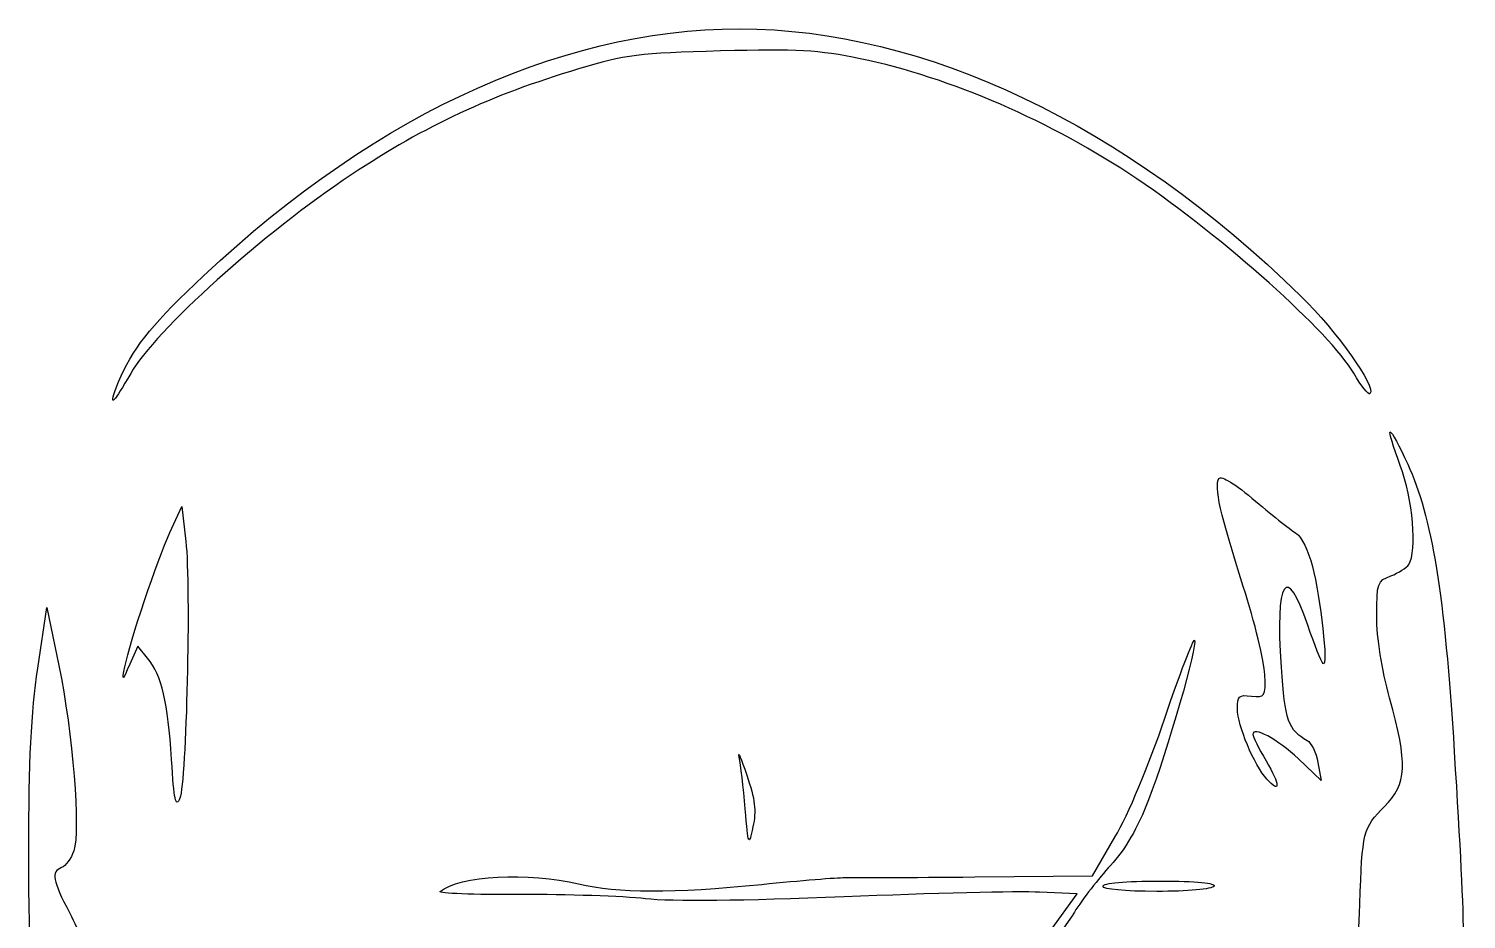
# Model space of a CAD drawing. Extents: x 4 to 89, y 4 to 131.
# Drawn here: x 9.5 to 83.2, y 85.5 to 131.1 of the extents above; entities that cross this region are included whole.
import ezdxf

# ---------------------------------------------------------------- set-up
doc = ezdxf.new("R2010")
doc.units = 0
doc.layers.get('0').update_dxf_attribs({"linetype": 'CONTINUOUS'})

msp = doc.modelspace()

# ---------------------------------------------------------------- linework, layer by layer
at = {"color": 7}
for points in [[(14.010522, 112.707972)], [(16.84671, 93.681764)], [(72.940762, 92.677932)], [(46.23162, 91.153443)], [(64.549364, 87.184693)]]:
    msp.add_lwpolyline(points, close=True, dxfattribs=at)
for points in [[(16.76725, 105.308651), (17.378782, 106.631568), (17.578942, 104.848708)], [(9.993388, 98.357026), (10.453517, 101.459564), (11.071864, 98.489318)], [(15.621142, 98.867743), (15.124849, 99.480637), (14.71266, 98.558186)], [(75.558957, 93.527017), (75.730793, 92.608651), (74.571849, 93.704722)], [(57.994463, 87.663041), (64.007267, 87.71386), (65.166499, 89.694173)], [(61.8539, 84.88448), (63.226212, 86.787818), (61.308102, 86.880816)]]:
    msp.add_lwpolyline(points, dxfattribs=at)
for points in [[(17.632398, 117.635968), (26.65748, 126.423221), (36.482457, 131.097146), (45.94324, 131.103966)], [(45.94324, 131.103966), (55.386621, 131.110774), (65.711149, 126.195923), (74.671867, 117.4281)], [(44.970197, 129.972753), (40.796374, 129.860168), (40.079197, 129.769574), (37.694156, 129.053646)], [(52.113947, 129.575245), (49.986044, 130.017499), (48.890021, 130.078486), (44.970197, 129.972753)], [(37.694156, 129.053646), (33.148834, 127.689256), (29.890273, 126.170966), (26.05249, 123.629338)], [(66.287655, 123.419834), (61.928346, 126.360784), (56.740933, 128.613593), (52.113947, 129.575245)], [(26.05249, 123.629338), (21.591382, 120.674905), (15.972992, 115.616268), (14.754195, 113.456676)], [(77.396359, 113.461778), (76.17355, 115.548343), (70.753362, 120.407104), (66.287655, 123.419834)], [(14.010522, 112.707972), (14.665985, 114.43197), (15.481947, 115.542185), (17.632398, 117.635968)], [(74.671867, 117.4281), (76.546064, 115.594246), (78.562584, 112.751384), (78.227132, 112.415932)], [(14.754195, 113.456676), (13.905297, 111.952511), (13.61043, 111.655649), (14.010522, 112.707972)], [(78.227132, 112.415932), (78.15158, 112.340381), (77.777732, 112.811012), (77.396359, 113.461778)], [(79.774762, 108.742195), (79.417481, 109.691402), (79.185611, 110.468026), (79.259496, 110.468026)], [(79.259496, 110.468026), (79.333381, 110.468026), (79.737606, 109.723885), (80.157775, 108.814382)], [(70.493226, 108.071788), (70.599567, 108.243849), (71.339101, 107.786977), (72.370241, 106.912201)], [(80.216491, 103.671558), (80.651472, 104.355649), (80.418276, 107.032539), (79.774762, 108.742195)], [(80.157775, 108.814382), (81.404627, 106.115416), (82.045199, 102.153479), (82.542658, 94.06386)], [(71.739765, 102.535699), (70.551585, 106.255283), (70.23621, 107.655924), (70.493226, 108.071788)], [(72.370241, 106.912201), (73.306085, 106.118268), (74.255847, 105.365674), (74.480825, 105.23977)], [(14.455747, 98.429485), (14.707377, 99.715786), (16.106012, 103.878208), (16.76725, 105.308651)], [(17.578942, 104.848708), (17.842168, 102.504113), (17.608176, 92.525786), (17.270541, 91.697389)], [(74.480825, 105.23977), (74.705803, 105.113868), (75.063149, 104.363486), (75.274927, 103.572254)], [(75.043522, 100.556354), (73.948457, 103.802654), (73.367051, 102.893881), (73.672449, 98.413287)], [(75.274927, 103.572254), (75.697585, 101.993166), (76.102779, 98.335364), (75.827104, 98.587613)], [(78.572281, 101.013861), (78.572281, 102.724635), (78.605917, 102.820997), (79.294501, 103.082794)], [(79.294501, 103.082794), (79.691719, 103.233818), (80.106615, 103.498761), (80.216491, 103.671558)], [(72.840818, 98.03261), (72.817217, 98.687453), (72.321738, 100.713844), (71.739765, 102.535699)], [(79.230453, 96.840125), (78.827879, 98.295486), (78.572281, 99.916342), (78.572281, 101.013861)], [(75.827104, 98.587613), (75.732055, 98.674581), (75.379445, 99.560515), (75.043522, 100.556354)], [(69.237746, 99.782421), (69.426257, 99.593911), (67.844681, 94.094199), (66.890194, 91.619131)], [(67.718615, 95.791576), (68.484702, 98.055978), (69.168312, 99.851856), (69.237746, 99.782421)], [(16.84671, 93.681764), (16.667166, 96.629408), (16.351283, 97.966054), (15.621142, 98.867743)], [(9.533875, 89.036776), (9.533346, 93.580516), (9.65714, 96.089769), (9.993388, 98.357026)], [(11.071864, 98.489318), (11.788345, 95.047673), (12.193845, 90.024918), (11.838616, 88.991842)], [(14.71266, 98.558186), (14.315497, 97.669358), (14.306133, 97.664667), (14.455747, 98.429485)], [(72.156135, 96.927067), (72.859932, 96.844768), (72.882334, 96.880942), (72.840818, 98.03261)], [(73.672449, 98.413287), (73.85894, 95.677217), (74.026189, 95.207), (75.008388, 94.657336)], [(71.434341, 96.265608), (71.429208, 96.925355), (71.513123, 97.002256), (72.156135, 96.927067)], [(78.972931, 91.271871), (80.124199, 92.423141), (80.171192, 93.439208), (79.230453, 96.840125)], [(65.166499, 89.694173), (65.834112, 90.834655), (66.916438, 93.420502), (67.718615, 95.791576)], [(72.940762, 92.677932), (72.29548, 93.390963), (71.440873, 95.426279), (71.434341, 96.265608)], [(74.571849, 93.704722), (73.492074, 94.725921), (72.222281, 95.40693), (72.222281, 94.964832)], [(72.222281, 94.964832), (72.222281, 94.858668), (72.530433, 94.245986), (72.907065, 93.603313)], [(75.008388, 94.657336), (75.216692, 94.540763), (75.464448, 94.03212), (75.558957, 93.527017)], [(17.270541, 91.697389), (17.059575, 91.179772), (16.974988, 91.5758), (16.84671, 93.681764)], [(45.918276, 93.799276), (45.836676, 94.163078), (46.014209, 93.74636), (46.312791, 92.873235)], [(46.23162, 91.153443), (46.140878, 92.244849), (45.999874, 93.435474), (45.918276, 93.799276)], [(72.907065, 93.603313), (73.632528, 92.365401), (73.649673, 91.894594), (72.940762, 92.677932)], [(82.542658, 94.06386), (83.151305, 84.166136), (83.157094, 82.739365), (82.600922, 79.710214)], [(46.312791, 92.873235), (46.734828, 91.639091), (46.804575, 91.050163), (46.626134, 90.227401)], [(66.890194, 91.619131), (66.334561, 90.178329), (65.685138, 89.056377), (64.942863, 88.254904)], [(46.626134, 90.227401), (46.404948, 89.207538), (46.390608, 89.241201), (46.23162, 91.153443)], [(77.70972, 86.258651), (77.824412, 89.985376), (77.870889, 90.169828), (78.972931, 91.271871)], [(10.460994, 78.159785), (9.678838, 81.516842), (9.534455, 83.210778), (9.533875, 89.036776)], [(11.838616, 88.991842), (11.705025, 88.603328), (11.425448, 88.220111), (11.217335, 88.140252)], [(11.217335, 88.140252), (10.667528, 87.92927), (10.744786, 87.497769), (11.634619, 85.80968)], [(30.604209, 86.91608), (31.550237, 87.721297), (35.162932, 87.922881), (37.694156, 87.311693)], [(47.086864, 87.282327), (49.051395, 87.48101), (50.956395, 87.636517), (51.320197, 87.627897)], [(51.320197, 87.627897), (51.683999, 87.619271), (54.68742, 87.635093), (57.994463, 87.663041)], [(64.942863, 88.254904), (64.330337, 87.593527), (63.495452, 86.51662), (63.087562, 85.861776)], [(34.70525, 86.758682), (32.333748, 86.746591), (30.488279, 86.817406), (30.604209, 86.91608)], [(37.694156, 87.311693), (39.690863, 86.829569), (42.522571, 86.820716), (47.086864, 87.282327)], [(61.308102, 86.880816), (60.253139, 86.931963), (55.749489, 86.823918), (51.299988, 86.640715)], [(64.549364, 87.184693), (64.549364, 87.345131), (65.701098, 87.449276), (67.475396, 87.449276)], [(67.311873, 86.92011), (65.646588, 86.92011), (64.549364, 87.025197), (64.549364, 87.184693)], [(70.237906, 87.184693), (70.145786, 87.03564), (68.868144, 86.92011), (67.311873, 86.92011)], [(67.475396, 87.449276), (69.358708, 87.449276), (70.343154, 87.354989), (70.237906, 87.184693)], [(41.11353, 86.544153), (39.960479, 86.674248), (37.076753, 86.770787), (34.70525, 86.758682)], [(51.299988, 86.640715), (46.131305, 86.427897), (42.452949, 86.393031), (41.11353, 86.544153)], [(77.006402, 82.17259), (77.516286, 83.149279), (77.635309, 83.840767), (77.70972, 86.258651)], [(11.634619, 85.80968), (12.136979, 84.856659), (12.43731, 83.883701), (12.45133, 83.163847)], [(63.087562, 85.861776), (62.679673, 85.206933), (62.185225, 84.552089), (61.98879, 84.406568)]]:
    msp.add_open_spline(points, degree=3, dxfattribs=at)

doc.saveas('drawing.dxf')
